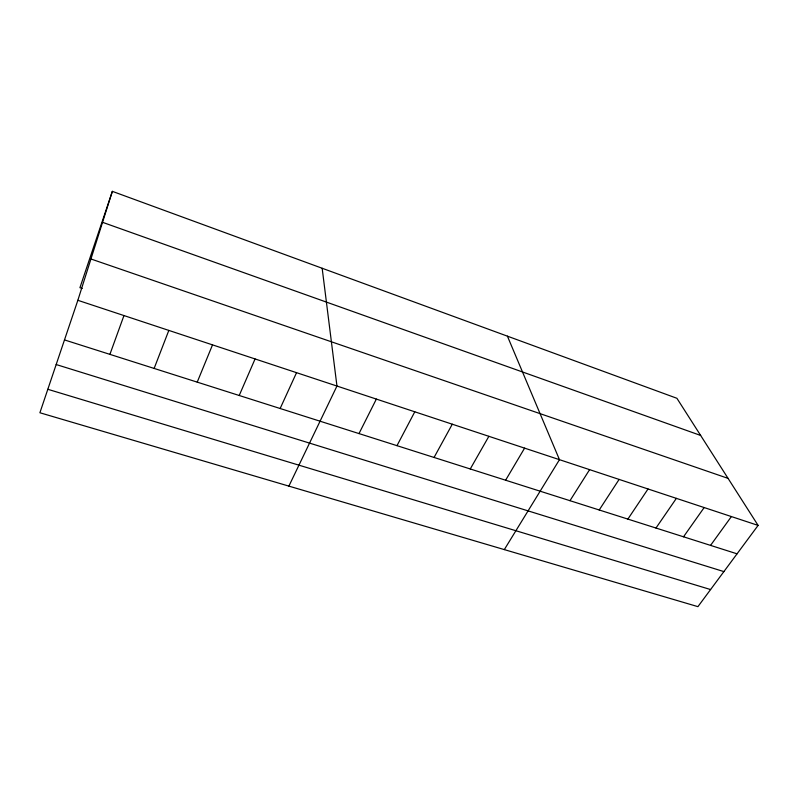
<?xml version="1.0" encoding="UTF-8"?>
<svg xmlns="http://www.w3.org/2000/svg" width="798" height="798" viewBox="0 0 798 798"><rect width="100%" height="100%" fill="white"/><g stroke="black" fill="none" stroke-linecap="round" stroke-linejoin="round"><path stroke-width="1.2" d="M77.855 300.307L112.348 191.35L676.913 398.292L758.1 525.403L697.921 606.65L39.9 412.756L77.855 300.307L758.1 525.403M112.348 191.35L79.93 287.689L82.234 288.457M109.905 354.362L123.959 315.569M154.134 368.437L168.827 330.412M197.226 382.132L212.517 344.876M239.22 395.489L255.071 358.95M280.148 408.506L296.537 372.676M288.876 486.122L336.956 386.052L322.163 268.258M359 433.583L376.357 399.09M396.985 445.663L414.79 411.808M434.062 457.463L452.286 424.207M470.261 468.975L488.875 436.316M505.613 480.216L524.595 448.137M504.316 549.603L559.468 459.678L507.418 336.167M569.981 500.685L589.602 469.653M599.218 509.982L619.108 479.418M627.876 519.099L648.026 488.984M655.976 528.037L676.375 498.361M683.527 536.795L704.155 507.558M710.549 545.393L731.387 516.565M47.82 389.294L710.579 589.552M56.179 364.536L723.886 571.597M64.488 339.918L737.053 553.822M90.932 258.981L728.055 478.371M102.543 222.313L700.644 435.449"/></g></svg>
